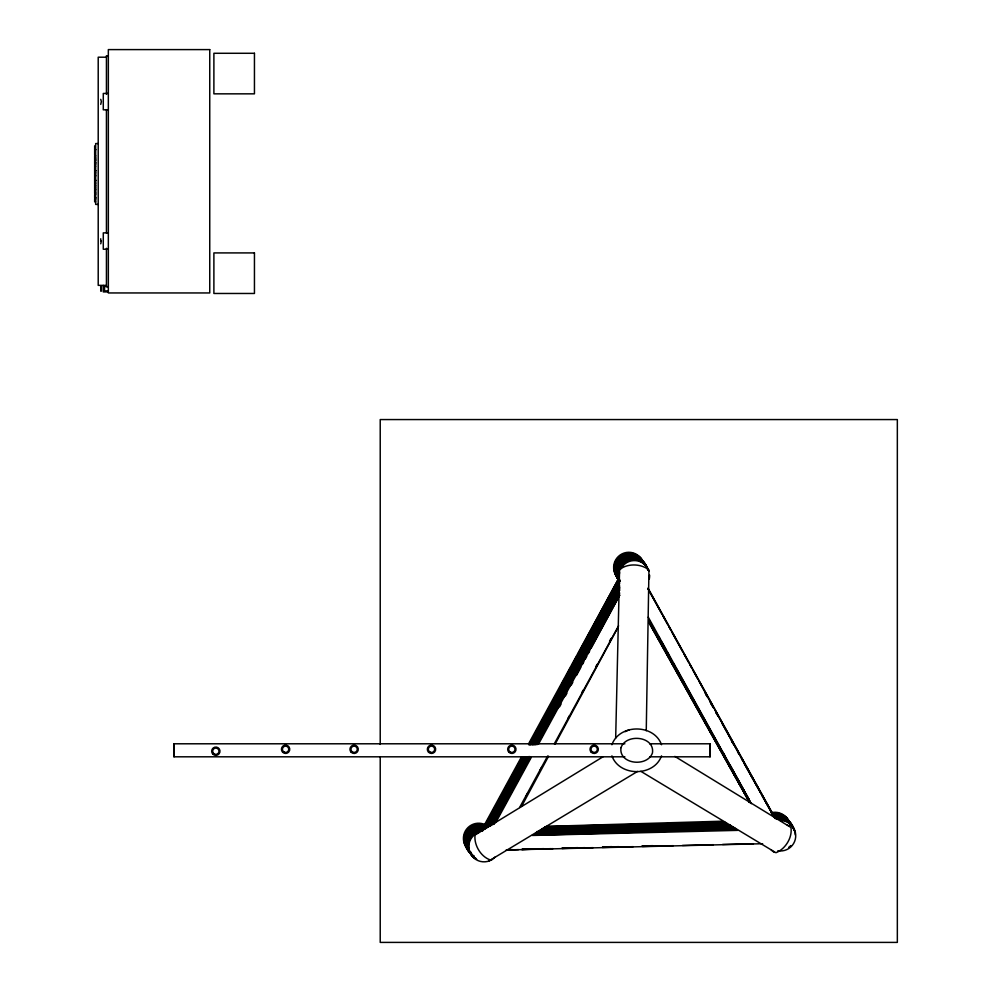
<?xml version="1.0" encoding="UTF-8"?>
<svg xmlns="http://www.w3.org/2000/svg" width="992" height="992" viewBox="0 0 992 992"><rect width="100%" height="100%" fill="white"/><g stroke="black" fill="none" stroke-linecap="round" stroke-linejoin="round"><path stroke-width="1.49" d="M173.947 750.299L173.984 743.789L624.886 743.789M174.009 750.299L173.984 756.809L624.886 756.809M615.672 738.135L619.578 569.619C627.403 563.134 641.167 563.58 648.954 569.941L646.251 730.744M649.686 743.789L710.111 743.789L710.148 751.291L710.111 756.809L649.686 756.809M616.838 583.308L618.562 578.696A15.215 15.215 0 0 1 620.112 555.024A15.215 15.215 0 0 1 642.89 561.67M617.768 583.073L618.624 580.779M618.14 585.131L619.417 581.684M618.152 585.838L619.43 582.391M611.915 744.732C619.355 723.726 654.1 723.726 661.528 744.732M661.528 755.854C654.1 776.86 619.355 776.86 611.915 755.854M562.092 683.525L565.031 678.082M566.494 675.366L570.896 667.194M572.359 664.466L576.761 656.307M578.224 653.579L618.562 578.696L528.538 743.913M545.724 715.765L547.187 713.037M551.589 704.878L553.065 702.15M562.588 684.455L564.064 681.727M565.527 679.012L566.99 676.284M568.453 673.556L569.929 670.84M571.392 668.112L572.855 665.396M574.318 662.668L575.794 659.953M577.257 657.225L589.719 634.074M591.195 631.358L595.584 623.187M597.06 620.471L618.314 580.99L529.034 744.843M566.556 677.635L568.019 674.907M572.421 666.736L573.884 664.02M578.286 655.848L579.75 653.133M583.42 646.325L587.822 638.154M589.285 635.426L593.687 627.254M595.15 624.538L618.624 580.977L529.331 744.831M567.052 678.553L569.991 673.109M571.454 670.381L575.856 662.222M577.319 659.494L581.721 651.322M583.184 648.607L619.851 580.531A15.215 15.215 0 0 1 626.163 558.533A15.215 15.215 0 0 1 647.106 567.746M551.664 707.854L553.139 705.126M568.54 676.532L570.003 673.816M571.466 671.088L572.93 668.372M574.405 665.644L575.868 662.916M577.332 660.201L578.795 657.473M580.27 654.757L581.734 652.029M583.197 649.314L589.794 637.05M591.269 634.334L595.659 626.163M597.134 623.435L619.864 581.238A15.215 15.215 0 0 1 620.36 558.372A15.215 15.215 0 0 1 642.965 561.856M569.036 677.462L571.962 672.006M573.426 669.29L577.828 661.118M579.291 658.403L583.693 650.231M585.156 647.503L591.765 635.252M593.228 632.536L597.63 624.365M599.094 621.637L619.628 583.519L531.811 744.67M560.53 693.78L561.993 691.064M566.395 682.893L567.858 680.165M572.26 671.993L575.93 665.186M577.394 662.47L581.796 654.298M583.259 651.583L587.661 643.411M589.124 640.683L619.194 584.871L532.121 744.657M556.624 702.869L558.087 700.154M573.488 671.559L574.963 668.831M576.426 666.116L577.89 663.388M579.353 660.672L580.828 657.944M582.292 655.216L583.755 652.5M585.218 649.772L586.694 647.057M588.157 644.329L600.619 621.19M602.094 618.462L619.69 585.788L533.349 744.223M565.068 687.456L567.994 682.012M572.396 673.841L573.86 671.113M578.262 662.954L579.725 660.226M583.395 653.418L587.797 645.246M589.26 642.531L593.662 634.359M595.126 631.631L619.33 586.706L532.989 745.128M548.7 719.684L550.163 716.968M554.565 708.796L556.028 706.068M560.43 697.909L561.894 695.181M565.564 688.374L569.966 680.202M571.429 677.486L572.892 674.758M574.356 672.043L575.831 669.315M580.221 661.143L583.891 654.336M585.354 651.62L589.756 643.448M591.22 640.72L595.622 632.561M597.097 629.833L619.826 587.624L534.217 744.694M569.52 681.554L570.995 678.838M575.397 670.666L576.86 667.938M581.262 659.767L582.726 657.051M586.396 650.244L590.786 642.072M592.261 639.356L596.651 631.185M598.126 628.457L619.392 588.975L534.514 744.682M570.016 682.471L572.954 677.028M574.418 674.312L578.82 666.14M580.283 663.412L584.685 655.253M586.148 652.525L619.157 591.257M554.64 711.772L556.103 709.044M560.505 700.885L561.968 698.157M566.37 689.986L567.833 687.27M571.504 680.462L572.967 677.734M574.442 675.019L575.906 672.291M577.369 669.563L578.832 666.847M580.308 664.119L581.771 661.404M583.234 658.676L584.697 655.948M586.173 653.232L619.169 591.964M573.463 678.652L574.938 675.936M579.328 667.765L580.804 665.037M585.193 656.878L586.669 654.15M590.327 647.342L594.729 639.17M596.192 636.455L600.594 628.283M602.057 625.555L619.665 592.881L536.994 744.521M557.628 708.598L559.104 705.87M563.493 697.698L564.969 694.983M569.371 686.811L570.834 684.096M575.236 675.924L578.894 669.116M580.37 666.388L584.759 658.217M586.235 655.501L590.624 647.33M592.1 644.614L619.231 594.233L537.304 744.508M559.6 706.8L561.063 704.072M565.465 695.9L566.928 693.185M571.33 685.013L572.793 682.285M576.464 675.478L580.866 667.318M582.329 664.59L583.792 661.862M585.255 659.147L586.731 656.419M588.194 653.703L589.657 650.975M591.12 648.247L619.727 595.163M526.157 796.03L527.62 793.315M540.045 770.238L541.508 767.523M567.846 718.642L569.309 715.926M581.734 692.838L583.197 690.122M595.634 667.033L597.097 664.318M609.522 641.241L610.985 638.526M521.532 806.459L548.588 756.214M555.173 744L618.066 627.217M484.27 825.17L521.16 757.454M484.766 826.088L522.4 757.032M485.063 826.076L521.953 758.372M485.559 827.006L523.193 757.938M530.571 744.397L619.851 580.531A15.215 15.215 0 0 1 621.947 556.487A15.215 15.215 0 0 1 644.626 564.746M485.572 827.7L523.937 757.28M530.584 745.104L619.864 581.238M486.812 827.278L525.177 756.859M487.109 827.266L525.475 756.846M488.337 826.832L525.971 757.764M488.709 826.386L526.343 757.318M489.949 825.952L527.583 756.884M490.246 825.939L527.88 756.871M491.474 825.505L529.108 756.437M535.754 744.248L619.864 589.868M492.974 823.509L529.12 757.144M535.767 744.955L619.144 591.926M493.47 824.426L530.36 756.71M493.768 824.414L529.914 758.049M495.74 822.628L531.154 757.628M538.532 744.074L619.69 595.113M519.61 807.488L547.683 755.966M554.33 743.764L618.599 625.816M603.024 756.784L475.032 835.016C473.829 845.01 480.822 856.852 490.482 860.002L492.007 859.556M625.109 731.674L629.585 729.604M637.534 771.441L488.597 861.143M475.85 833.813L479.446 832.127A15.215 15.215 0 0 0 471.188 854.806A15.215 15.215 0 0 0 495.231 856.914M476.098 833.664L477.698 833.193M546.741 826.386L722.486 821.19M544.459 827.378L724.83 822.046M543.405 828.345L725.326 822.976M541.88 829.101L726.876 823.633M540.838 830.068L727.669 824.538M538.916 830.626L730.087 824.972M547.795 830.788L566.296 830.242M581.709 829.783L600.21 829.238M614.085 828.828L634.124 828.233M647.999 827.824L668.05 827.241M681.926 826.832L700.414 826.274M715.84 825.828L729.715 825.418M536.635 831.618L730.881 825.877M537.131 832.548L732.914 826.758M535.606 833.292L732.927 827.464M534.552 834.26L735.27 828.32M532.27 835.264L735.766 829.25M506.751 849.772L511.388 849.636M522.214 849.313L543.852 848.668M562.39 848.123L577.852 847.664M602.578 846.932L611.853 846.66M518.506 849.636L506.168 849.995L762.637 843.721M521.594 849.549L550.907 848.681M561.695 848.358L584.846 847.676M603.347 847.131L618.785 846.672M641.923 845.99L652.724 845.668M545.278 826.696L698.083 822.926M701.17 822.852L724.321 822.269M544.521 827.65L725.115 823.186M541.93 828.642L651.521 825.939M654.608 825.852L685.484 825.096M694.747 824.86L719.436 824.253M541.954 829.349L717.91 824.997M724.086 824.848L727.173 824.774M540.9 830.304L633.814 828.01M641.229 827.824L667.765 827.167M681.368 826.832L700.191 826.361M721.792 825.828L729.517 825.642M538.978 830.85L730.385 826.113M558.67 830.8L566.395 830.602M536.684 831.842L731.178 827.03M535.643 832.796L688.448 829.014M696.173 828.828L720.862 828.221M535.655 833.503L719.336 828.965M725.512 828.804L734.774 828.58M534.614 834.458L717.042 829.944M723.218 829.796L735.568 829.486M532.32 835.45L737.614 830.366M506.726 849.809L512.901 849.648M522.152 849.425L552.978 848.668M562.228 848.433L593.067 847.676M602.318 847.441L633.156 846.684M642.407 846.449L673.233 845.692M682.484 845.457L713.322 844.7M722.573 844.465L753.412 843.708M108.339 55.763L106.442 55.763L106.442 94.265M106.442 57.201L98.208 57.201L98.208 285.349L106.442 285.411M108.339 93.446L103.28 93.446L103.28 109.814L108.339 109.814M98.208 143.567L95.666 143.567L95.666 204.402L98.208 204.402M94.662 149.532L95.666 149.532M95.666 149.866L94.662 149.866L94.662 145.861M95.666 155.682L94.662 155.682L94.662 159.811L95.666 159.811M94.662 157.17L95.666 157.17M94.662 158.708L95.666 158.708M95.666 160.295L94.662 160.295L94.662 188.926L95.666 188.926M94.662 162.601L95.666 162.713L94.662 162.874M94.662 163.01L95.666 163.01M94.662 164.151L95.666 164.151M94.662 166.259L95.666 166.259M94.662 170.45L95.666 170.45M94.662 170.649L95.666 170.773M94.662 170.971L95.666 170.971M94.662 172.596L95.666 172.596M94.662 173.922L95.666 173.922M94.662 175.547L95.666 175.547M94.662 176.03L95.666 176.03M94.662 180.184L95.666 180.172M94.662 180.321L95.666 180.321M94.662 180.532L95.666 180.532M94.662 182.156L95.666 182.156M94.662 183.483L95.666 183.483M94.662 185.107L95.666 185.107M94.662 185.975L95.666 185.975M94.662 187.29L95.666 187.29M95.666 189.398L94.662 189.398L94.662 193.527L95.666 193.527M94.662 190.886L95.666 190.886M94.662 192.423L95.666 192.423M95.666 194.506L94.662 194.506L94.662 197.768L95.666 197.768M94.662 197.606L95.666 197.606M95.666 198.586L94.662 198.586L94.662 201.81L95.666 201.81M94.662 199.801L95.666 199.801M108.339 232.872L103.28 232.872L103.28 249.24L108.339 249.24M100.738 240.944L101.37 240.957M106.442 286.452L104.544 286.452L104.544 290.892L108.339 290.892M108.339 286.787L106.442 286.787L106.442 248.285M108.339 291.908L103.28 291.908L103.28 285.411M640.82 771.317L775.918 852.723C785.329 849.177 792.608 837.496 790.934 827.477L674.833 756.4M771.317 850.132L774.219 852.401M773.301 815.66L774.789 817.619A15.215 15.215 0 0 1 793.414 828.37M705.684 694.177L707.197 696.88M709.664 701.096L713.236 707.68M715.691 711.896L718.22 716.373M721.779 722.957L724.048 727.012M724.544 727.93L775.285 818.536A15.215 15.215 0 0 1 793.91 829.287M731.488 740.689L734.018 745.166M737.577 751.75L739.09 754.441M741.557 758.657L743.07 761.36M743.616 762.55L745.885 766.593M746.381 767.523L761.918 795.113M762.216 795.869L774.281 817.47L771.317 812.064M649.066 620.818L749.369 800.321L741.024 784.908M648.867 620.657L750.423 802.429M648.818 621.104L749.63 801.524M649.103 622.282L749.406 801.784M648.904 622.133L749.704 802.54M648.867 622.567L749.369 802.218M648.012 588.132L775.285 818.536M647.962 588.566L773.983 816.714A15.215 15.215 0 0 1 792.62 827.464M648.272 589.322L661.701 613.626M663.189 616.33L667.666 624.427M669.154 627.13L670.642 629.821M672.142 632.524L682.583 651.422M684.071 654.125L688.547 662.222M690.035 664.925L691.523 667.628M693.024 670.319L697.488 678.416M698.988 681.12L713.149 706.775M714.637 709.466L739.995 755.371M741.483 758.062L760.876 793.166M762.364 795.869L769.829 809.36M704.704 692.205L706.192 694.896M710.669 703.006L712.157 705.696M715.641 712.02L717.129 714.724M731.55 740.801L733.038 743.504M723.106 752.482L724.606 755.185M730.075 765.068L734.551 773.177M735.047 774.095L740.528 783.99M648.26 617.16L751.291 803.669M658.663 636.517L660.164 639.22M661.652 641.923L666.128 650.033M667.628 652.736L669.116 655.439M673.593 663.549L675.093 666.252M676.581 668.955L749.754 801.412M649.772 621.339L654.249 629.449M655.749 632.152L660.226 640.262M661.714 642.965L749.816 802.441M658.688 638.005L663.164 646.114M664.652 648.818L666.153 651.521M667.641 654.224L669.129 656.927M670.629 659.63L672.117 662.334M673.618 665.037L749.456 802.131M710.111 743.789L710.111 756.809M173.984 743.789L173.984 756.809M380.221 744.409L380.221 419.566L897.338 419.566L897.338 942.4L380.221 942.4L380.221 756.784M106.442 109.616L106.442 232.934M101.37 240.944L100.738 243.796M100.738 99.349L101.37 101.531L100.738 104.371M100.738 238.774L100.738 240.957M94.662 150.288L94.662 154.963M475.862 858.365A15.215 15.215 0 0 1 482.224 829.684M619.616 580.977A15.215 15.215 0 0 1 627.291 559.897A15.215 15.215 0 0 1 647.615 569.371M776.587 818.958A15.215 15.215 0 0 1 793.922 829.994M619.206 576.439A15.215 15.215 0 0 1 619.554 572.483M620.905 568.751A15.215 15.215 0 0 1 648.904 571.206M649.599 575.112A15.215 15.215 0 0 1 649.252 579.068M780.518 820.558A15.215 15.215 0 0 1 795.671 837.087A15.215 15.215 0 0 1 777.877 850.739M470.369 852.624A15.215 15.215 0 0 1 484.865 827.489M618.971 579.588A15.215 15.215 0 0 1 624.786 557.913A15.215 15.215 0 0 1 645.854 565.589M470.134 853.083A15.215 15.215 0 0 1 486.229 827.824M619.417 581.225A15.215 15.215 0 0 1 632.623 555.867M633.925 556.09A15.215 15.215 0 0 1 640.906 559.736M772.818 816.242A15.215 15.215 0 0 1 789.93 823.323M469.625 851.458A15.215 15.215 0 0 1 486.923 826.758M772.309 814.618A15.215 15.215 0 0 1 790.537 824.104M467.393 848.693A15.215 15.215 0 0 1 485.634 824.922M771.02 812.783A15.215 15.215 0 0 1 789.248 822.281M469.129 850.541A15.215 15.215 0 0 1 486.427 825.84M618.413 578.671A15.215 15.215 0 0 1 620.372 556.326A15.215 15.215 0 0 1 642.456 560.22M771.813 813.688A15.215 15.215 0 0 1 790.438 824.451M474.176 856.27A15.215 15.215 0 0 1 483.191 827.7M618.599 580.022A15.215 15.215 0 0 1 626.857 557.343M628.134 557.008A15.215 15.215 0 0 1 634.719 557.008M774.913 816.862A15.215 15.215 0 0 1 780.196 816.862M786.272 819.38A15.215 15.215 0 0 1 790.723 824.24M476.656 859.27A15.215 15.215 0 0 1 474.412 857.844M473.407 857.001A15.215 15.215 0 0 1 483.017 830.589M619.392 579.427A15.215 15.215 0 0 1 629.325 560.344A15.215 15.215 0 0 1 648.408 570.276M790.785 845.593A15.215 15.215 0 0 1 788.752 847.304M780.022 819.628A15.215 15.215 0 0 1 795.237 834.842M787.276 825.084A15.215 15.215 0 0 1 789.682 826.212M470.431 853.07A15.215 15.215 0 0 1 486.526 827.812M618.103 579.105A15.215 15.215 0 0 1 622.765 558.099A15.215 15.215 0 0 1 643.758 562.762M773.115 816.23A15.215 15.215 0 0 1 790.227 823.31M472.589 855.389A15.215 15.215 0 0 1 484.852 829.089M619.603 580.27A15.215 15.215 0 0 1 627.266 559.19A15.215 15.215 0 0 1 647.602 568.664M469.638 852.165A15.215 15.215 0 0 1 486.936 827.464M773.611 815.04A15.215 15.215 0 0 1 788.727 821.289M470.94 852.165A15.215 15.215 0 0 1 465.93 831.73A15.215 15.215 0 0 1 486.13 825.852M618.115 578.683A15.215 15.215 0 0 1 620.062 556.338A15.215 15.215 0 0 1 642.159 560.232M772.805 813.415A15.215 15.215 0 0 1 779.39 813.713M780.654 814.11A15.215 15.215 0 0 1 789.744 823.199M472.093 854.459A15.215 15.215 0 0 1 485.658 828.394M619.355 573.984A15.215 15.215 0 0 1 619.12 571.342M476.358 859.283A15.215 15.215 0 0 1 482.72 830.602M619.095 579.44A15.215 15.215 0 0 1 629.027 560.356A15.215 15.215 0 0 1 648.111 570.288M779.724 819.64A15.215 15.215 0 0 1 794.418 830.924M473.903 856.096A15.215 15.215 0 0 1 485.361 828.407M619.467 580.506A15.215 15.215 0 0 1 625.865 558.546A15.215 15.215 0 0 1 646.809 567.759M774.479 817.631A15.215 15.215 0 0 1 793.116 828.382M620.992 747.621C618.438 764.361 647.317 767.486 652.451 752.965C655.005 736.225 626.138 733.1 620.992 747.621M209.746 49.6L108.339 49.6L108.339 292.95L209.746 292.95L209.746 49.6M254.448 53.283L213.888 53.283L213.888 93.843L254.448 93.843L254.448 53.283M254.448 252.91L213.888 252.91L213.888 293.471L254.448 293.471L254.448 252.91M101.37 286.118L100.738 286.118L100.738 291.152L101.37 291.152L101.37 286.118M352.532 752.035A3.174 3.174 0 0 0 357.281 749.282A3.174 3.174 0 0 0 352.532 746.542A3.174 3.174 0 0 0 352.532 752.035M351.168 752.234A4.166 4.166 0 0 0 358.137 750.361A4.166 4.166 0 0 0 353.04 745.265A4.166 4.166 0 0 0 351.168 752.234M429.908 752.035A3.174 3.174 0 0 0 434.67 749.282A3.174 3.174 0 0 0 429.908 746.542A3.174 3.174 0 0 0 429.908 752.035M428.556 752.234A4.166 4.166 0 0 0 435.513 750.361A4.166 4.166 0 0 0 430.416 745.265A4.166 4.166 0 0 0 428.556 752.234M510.26 752.035A3.174 3.174 0 0 0 515.009 749.282A3.174 3.174 0 0 0 510.26 746.542A3.174 3.174 0 0 0 510.26 752.035M508.896 752.234A4.166 4.166 0 0 0 515.865 750.361A4.166 4.166 0 0 0 510.768 745.265A4.166 4.166 0 0 0 508.896 752.234M213.59 753.461A3.174 3.174 0 0 0 218.897 752.048A3.174 3.174 0 0 0 215.016 748.166A3.174 3.174 0 0 0 213.59 753.461M212.896 754.168A4.166 4.166 0 0 0 219.852 752.296A4.166 4.166 0 0 0 214.756 747.199A4.166 4.166 0 0 0 212.896 754.168M592.584 752.035A3.174 3.174 0 0 0 597.333 749.282A3.174 3.174 0 0 0 592.584 746.542A3.174 3.174 0 0 0 592.584 752.035M591.22 752.234A4.166 4.166 0 0 0 598.188 750.361A4.166 4.166 0 0 0 593.092 745.265A4.166 4.166 0 0 0 591.22 752.234M284.01 752.035A3.174 3.174 0 0 0 288.759 749.282A3.174 3.174 0 0 0 284.01 746.542A3.174 3.174 0 0 0 284.01 752.035M282.658 752.234A4.166 4.166 0 0 0 289.614 750.361A4.166 4.166 0 0 0 284.518 745.265A4.166 4.166 0 0 0 282.658 752.234"/></g></svg>
